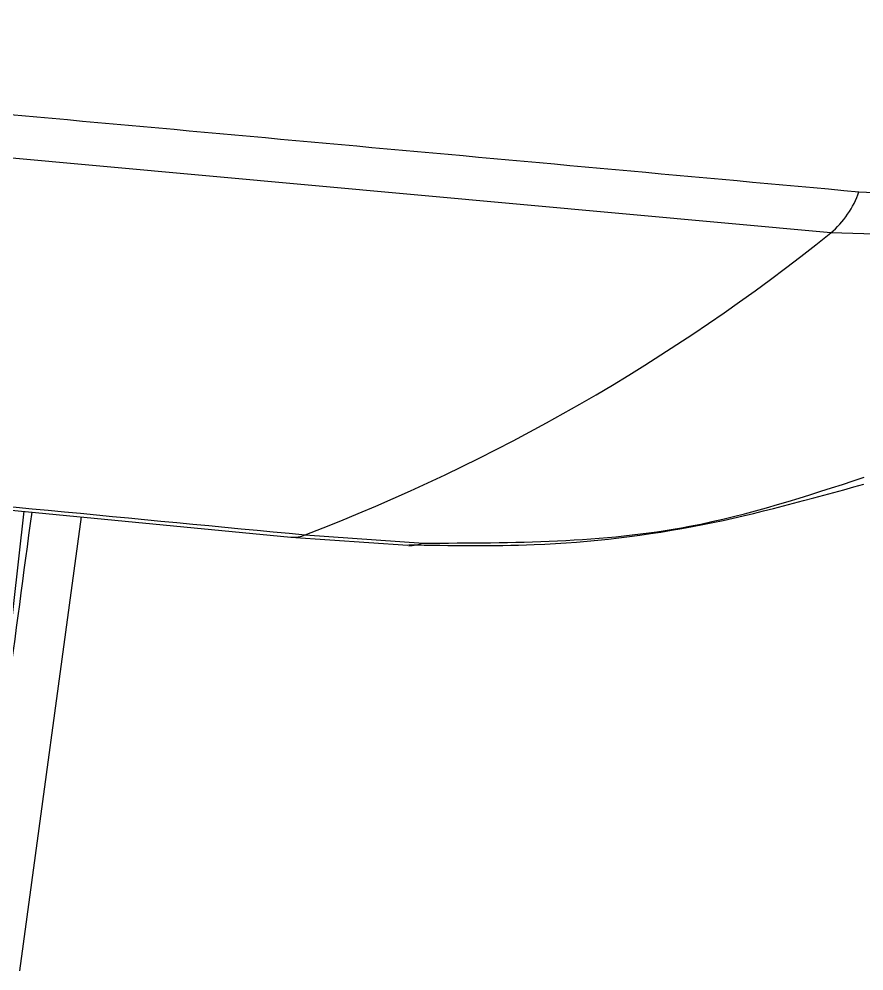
# Model space of a CAD drawing. Extents: x 16.7 to 113.1, y 4.5 to 84.5.
# Drawn here: x 81.578 to 82.06, y 62.58 to 63.124 of the extents above; entities that cross this region are included whole.
import ezdxf

# ---------------------------------------------------------------- set-up
doc = ezdxf.new("R2010")
doc.units = 0
doc.header["$MEASUREMENT"] = 0
doc.layers.add('OBJECT', color=7, linetype='CONTINUOUS')

msp = doc.modelspace()

# ---------------------------------------------------------------- linework, layer by layer
at = {"layer": 'OBJECT'}
for p, q in [((82.0413681300189, 63.00215588194376), (80.92774758838286, 63.1038493861882)), ((82.1152769431271, 62.99991282353129), (82.0413681300189, 63.00215588194376)), ((80.8713591704209, 62.91146042532668), (81.73294072829944, 62.82834670064767)), ((81.55660869528029, 62.63166336322018), (81.58055466993798, 62.84304683939354)), ((81.57801652532564, 62.58026957233206), (81.61323408555731, 62.83989429795254)), ((81.73281845680734, 62.82825250041454), (81.79975727632612, 62.82377197022291)), ((81.7411220289523, 62.8295907744543), (81.8086388120212, 62.82488800693994))]:
    msp.add_line(p, q, dxfattribs=at)
for centre, radius, start, end in [((82.00650210865274, 63.04339481427886), 0.05400267573041036, 310.2133076060201, 340.9051910207053), ((81.33785014031227, 63.87872540909795), 1.123971395443921, 291.0260240584161, 308.749863470562), ((81.73431942883778, 62.8452168406947), 0.01704257358698528, 265.3203187045667, 293.5252601367404), ((81.80088530539132, 62.84652479067873), 0.02298406568948645, 267.9543538939812, 289.7150590578399)]:
    msp.add_arc(centre, radius, start, end, dxfattribs=at)
msp.add_ellipse((80.47214140854595, 65.09070314512319), major_axis=(1.756626633271722, 14.63830597469237), ratio=0.09406923197417698, start_param=4.554900949784516, end_param=4.569500380755176, dxfattribs=at)
for points, knots in [([(80.97176200689373, 63.12445679770049), (81.14813343545998, 63.10846999425789), (81.51029921809379, 63.07564226684384), (81.87198524440376, 63.04265272951356), (82.05753347909564, 63.02572879557731)], [0, 0, 0, 0, 0.4869908672311112, 1, 1, 1, 1]), ([(82.05753347909564, 63.02572879557731), (82.08066833347854, 63.02467600107322), (82.10380386343175, 63.02362317582606), (82.1274810000688, 63.02362229735394), (82.12748169145422, 63.02362229732829)], [0, 0, 0, 0, 0.9999707994478103, 1, 1, 1, 1]), ([(80.8740268460711, 62.9130002863957), (80.96727034053148, 62.903973128592), (81.2561221492526, 62.87600859471968), (81.54529577951658, 62.84833269178257), (81.7411220289523, 62.8295907744543)], [0, 0, 0, 0, 0.3228073761186571, 1, 1, 1, 1]), ([(81.8086388120212, 62.82488800693994), (81.85984895890772, 62.8249594947827), (81.94580109238467, 62.82507948140599), (82.02747055327686, 62.85170827658511), (82.06048147691988, 62.86247167718506)], [0, 0, 0, 0, 0.5957984382114712, 1, 1, 1, 1]), ([(81.80004672478626, 62.82389756038643), (81.82403069987006, 62.82346814283717), (81.88033202549829, 62.82246010404518), (81.96805557290605, 62.83293392496969), (82.02975184675032, 62.85009619152088), (82.06024875662447, 62.85857962274993)], [0, 0, 0, 0, 0.2728830173461848, 0.6405808696987746, 1, 1, 1, 1])]:
    msp.add_open_spline(points, degree=3, knots=knots, dxfattribs=at)

doc.saveas('drawing.dxf')
